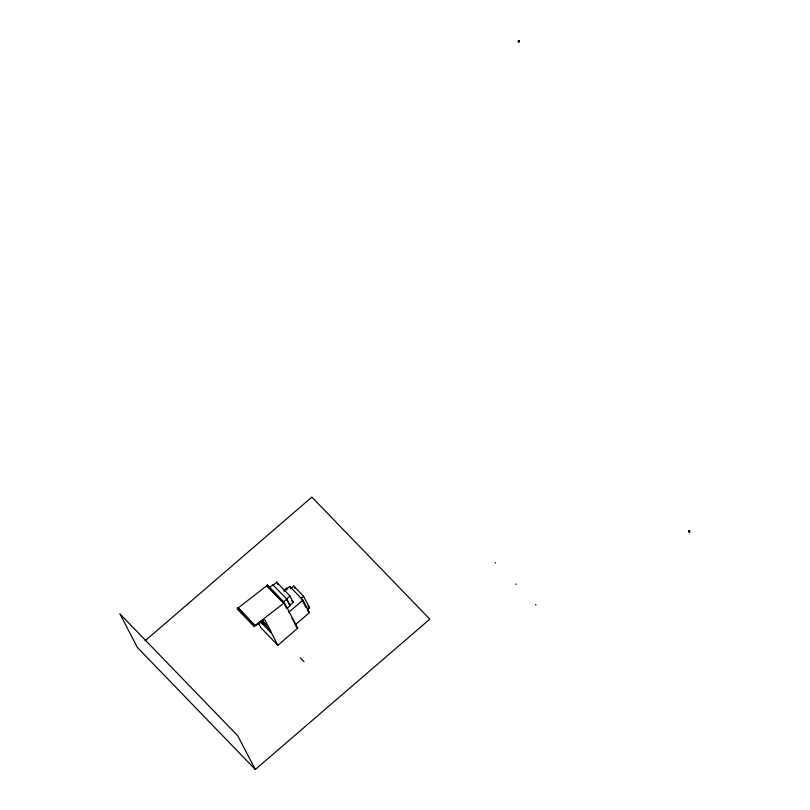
<?xml version="1.0" encoding="UTF-8"?>
<svg xmlns="http://www.w3.org/2000/svg" width="810" height="810" viewBox="0 0 810 810"><rect width="100%" height="100%" fill="white"/><g stroke="black" fill="none" stroke-linecap="round" stroke-linejoin="round"><path stroke-width="1.21" d="M237.968 607.723L237.158 608.978L254.107 626.515L264.85 619.802L277.85 645.307L297.695 628.206L284.28 602.438L267.33 584.901L266.804 585.721L283.743 603.247L254.988 625.553L237.968 607.723L254.988 625.553M254.107 626.515L254.917 625.259M145.051 640.842L311.88 497.107L429.816 619.154L255.302 769.5L137.376 647.453L119.86 613.788L237.786 735.834L255.312 769.5M268.282 587.696L268.89 587.169L279.167 597.81M269.548 587.544L272.808 584.729L286.71 599.116L290.152 605.738L286.892 608.553M273.183 585.195L276.676 582.188L290.02 595.988L293.281 602.255L289.788 605.272M283.905 590.318L286.689 587.918L287.489 588.738L284.705 591.138M283.996 591.249L289.676 586.349L302.92 600.058L309.45 612.603L295.245 624.834M291.347 588.08L293.686 586.055L303.598 596.312L309.572 607.783L307.223 609.808M290.02 595.988L286.527 599.005L289.241 604.23M283.439 601.931L286.71 599.116M283.743 603.247L284.28 602.438M303.598 596.312L301.249 598.337L306.139 607.723M302.92 600.058L288.714 612.289L289.21 612.805M238.049 608.016L266.804 585.721M262.794 624.237L263.422 624.692L262.805 623.599M262.977 624.48L261.974 623.487M263.007 623.751L260.8 621.341M262.572 624.125L261.478 622.951M307.921 606.072L309.572 607.783M307.8 610.892L309.45 612.603M291.61 600.524L293.281 602.255M266.723 585.428L283.672 602.964M295.994 626.454L297.695 628.206M300.257 657.852L304.044 661.76M262.734 620.845L267.806 627.102M267.583 627.375L262.511 621.118M277.85 645.307L260.911 627.77L258.643 623.417M261.377 620.845L263.716 623.842M261.498 623.052L260.364 621.726M261.519 621.878L262.582 623.194M261.984 622.505L262.987 623.761M518.329 40.5L518.977 41.745M688.834 530.844L689.482 532.089M535.653 604.442L535.937 604.979M515.879 583.969L516.152 584.506M495.163 562.535L495.436 563.072M293.686 586.055L294.779 588.141M289.676 586.349L290.77 588.445M276.676 582.188L277.769 584.273M292.005 618.172L295.913 625.674M283.976 603.247L286.598 608.28M267.33 584.901L268.495 587.149M518.643 40.571L518.096 41.978L518.947 42.191L519.483 40.783L518.643 40.571M689.148 530.914L688.449 531.512L689.452 532.534L689.988 531.127L689.148 530.914M268.859 628.398L261.772 621.067L264.151 625.634L271.239 632.964L268.859 628.398"/></g></svg>
